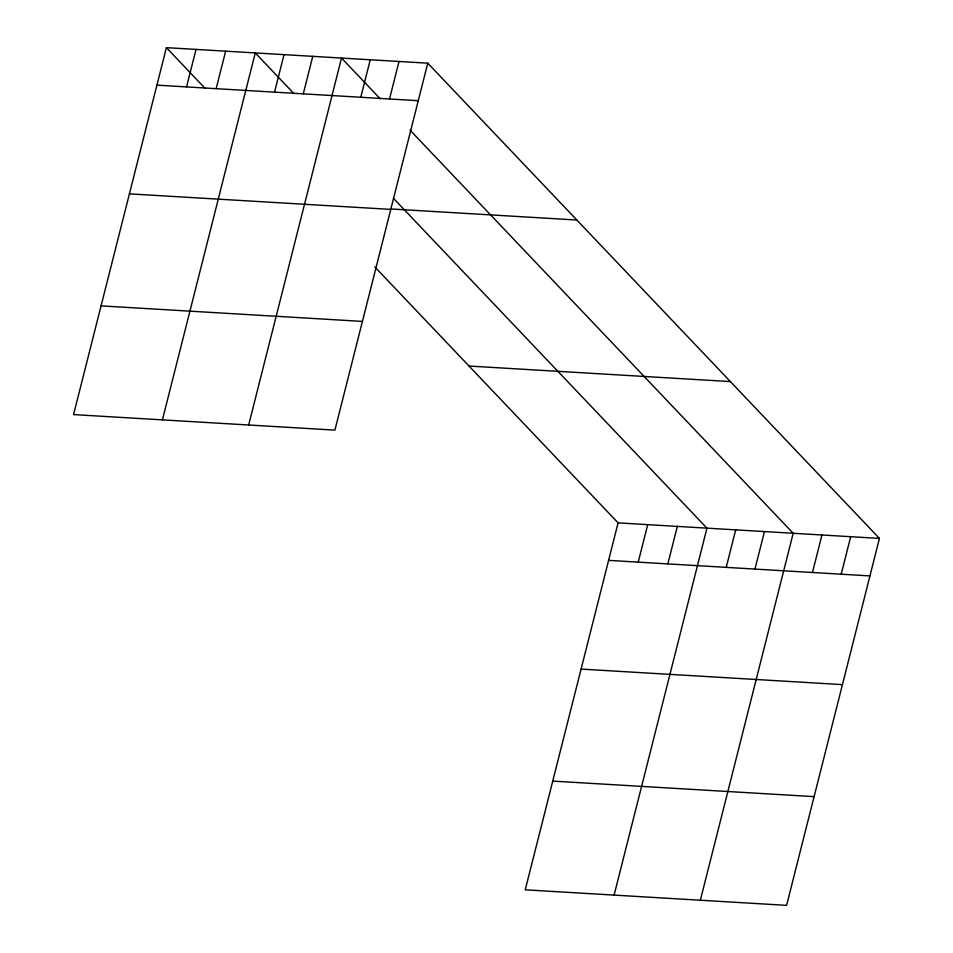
<?xml version="1.0" encoding="UTF-8"?>
<svg xmlns="http://www.w3.org/2000/svg" width="953" height="953" viewBox="0 0 953 953"><rect width="100%" height="100%" fill="white"/><g stroke="black" fill="none" stroke-linecap="round" stroke-linejoin="round"><path stroke-width="1.43" d="M166.406 47.65L73.56 414.591L334.908 430.125L427.766 63.184L166.406 47.65L205.157 88.426M186.538 86.914L196.032 49.413M216.164 88.677L225.647 51.176M162.415 419.868L255.273 52.927L294.024 93.704M274.524 92.143L284.018 54.643M303.28 93.847L312.763 56.346M248.662 425.002L341.519 58.062L380.271 98.838M360.77 97.266L370.264 59.765M389.527 98.981L399.009 61.48M374.839 266.947L618.092 522.875L525.234 889.816L786.594 905.35L879.44 538.409L427.766 63.184M638.224 562.139L647.706 524.638M667.839 563.89L677.333 526.39M614.101 895.093L706.947 528.153L393.386 198.26M726.21 567.369L735.692 529.868M754.955 569.072L764.449 531.571M700.348 900.228L793.194 533.287L410.076 130.192M812.456 572.491L821.951 534.99M841.201 574.194L850.695 536.694M156.923 85.151L418.272 100.684M390.992 208.969L576.815 220.012M129.405 193.864L390.766 209.398M101.066 305.877L362.426 321.411M469.031 366.047L730.391 381.581M618.092 522.875L879.44 538.409M608.598 560.376L869.958 575.91M581.092 669.089L842.44 684.623M552.752 781.103L814.1 796.637"/></g></svg>
